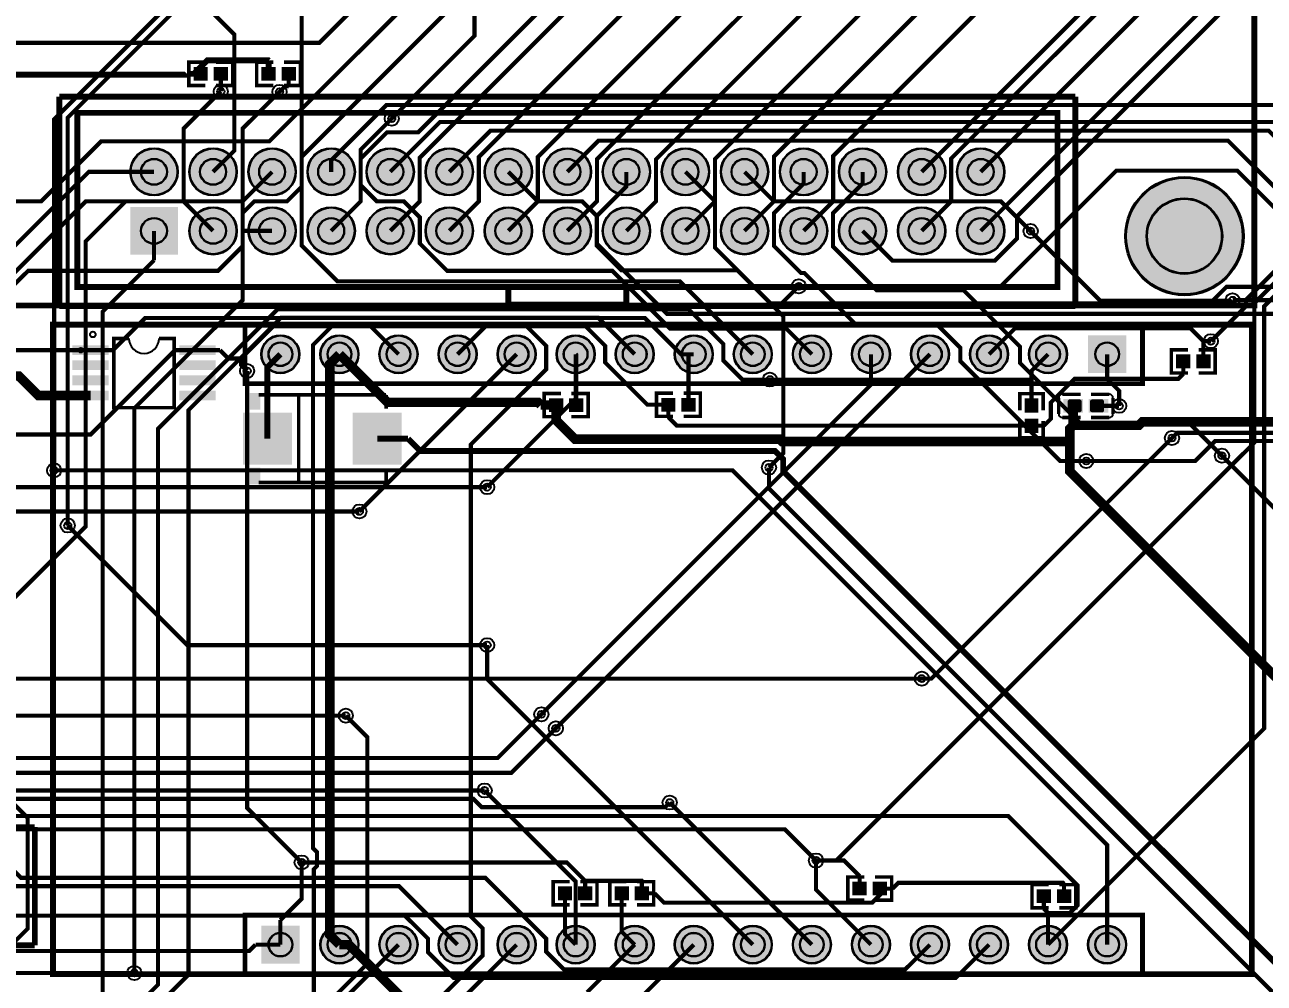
# Model space of a CAD drawing. Header units: millimetres. Extents: x 0 to 210, y -1 to 136.
# Drawn here: x 81.4 to 134.7, y 35 to 76.3 of the extents above; entities that cross this region are included whole.
import ezdxf

# ---------------------------------------------------------------- set-up
doc = ezdxf.new("R2010")
doc.units = ezdxf.units.MM
for name, color, linetype, true_color in [('BottomLayer', 7, 'Continuous', 0x0000ff), ('BottomSolderMaskLayer', 7, 'Continuous', 0xaa00ff), ('Document', 7, 'Continuous', 0xffffff), ('Hole', 7, 'Continuous', 0x222222), ('Multi-Layer', 7, 'Continuous', 0xc0c0c0), ('TopLayer', 7, 'Continuous', 0xff0000), ('TopPasteMaskLayer', 7, 'Continuous', 0x808080), ('TopSilkLayer', 7, 'Continuous', 0xffcc00), ('TopSolderMaskLayer', 7, 'Continuous', 0x800080)]:
    doc.layers.add(name, color=color, linetype=linetype, true_color=true_color)

msp = doc.modelspace()

# ---------------------------------------------------------------- hatches: boundary and pattern name
at = {"layer": 'BottomSolderMaskLayer'}
for points in [[(85.944, 69.951, 1), (87.995, 69.951, 1)], [(88.484, 69.951, 1), (90.535, 69.951, 1)], [(91.024, 69.951, 1), (93.075, 69.951, 1)], [(93.564, 69.951, 1), (95.615, 69.951, 1)], [(96.104, 69.951, 1), (98.155, 69.951, 1)], [(98.644, 69.951, 1), (100.695, 69.951, 1)], [(101.184, 69.951, 1), (103.235, 69.951, 1)], [(103.724, 69.951, 1), (105.775, 69.951, 1)], [(106.264, 69.951, 1), (108.315, 69.951, 1)], [(108.804, 69.951, 1), (110.855, 69.951, 1)], [(111.344, 69.951, 1), (113.395, 69.951, 1)], [(113.884, 69.951, 1), (115.935, 69.951, 1)], [(116.424, 69.951, 1), (118.475, 69.951, 1)], [(118.964, 69.951, 1), (121.015, 69.951, 1)], [(121.504, 69.951, 1), (123.555, 69.951, 1)], [(128.742, 67.186, 1), (133.843, 67.186, 1)], [(85.944, 68.436), (87.995, 68.436), (87.995, 66.385), (85.944, 66.385)], [(88.484, 67.411, 1), (90.535, 67.411, 1)], [(91.024, 67.411, 1), (93.075, 67.411, 1)], [(93.564, 67.411, 1), (95.615, 67.411, 1)], [(96.104, 67.411, 1), (98.155, 67.411, 1)], [(98.644, 67.411, 1), (100.695, 67.411, 1)], [(101.184, 67.411, 1), (103.235, 67.411, 1)], [(103.724, 67.411, 1), (105.775, 67.411, 1)], [(106.264, 67.411, 1), (108.315, 67.411, 1)], [(108.804, 67.411, 1), (110.855, 67.411, 1)], [(111.344, 67.411, 1), (113.395, 67.411, 1)], [(113.884, 67.411, 1), (115.935, 67.411, 1)], [(116.424, 67.411, 1), (118.475, 67.411, 1)], [(118.964, 67.411, 1), (121.015, 67.411, 1)], [(121.504, 67.411, 1), (123.555, 67.411, 1)], [(91.58, 62.103, 1), (93.231, 62.103, 1)], [(94.12, 62.103, 1), (95.771, 62.103, 1)], [(96.66, 62.103, 1), (98.311, 62.103, 1)], [(99.2, 62.103, 1), (100.851, 62.103, 1)], [(101.74, 62.103, 1), (103.391, 62.103, 1)], [(104.28, 62.103, 1), (105.931, 62.103, 1)], [(106.82, 62.103, 1), (108.471, 62.103, 1)], [(109.36, 62.103, 1), (111.011, 62.103, 1)], [(111.9, 62.103, 1), (113.551, 62.103, 1)], [(114.44, 62.103, 1), (116.091, 62.103, 1)], [(116.98, 62.103, 1), (118.631, 62.103, 1)], [(119.52, 62.103, 1), (121.171, 62.103, 1)], [(122.06, 62.103, 1), (123.711, 62.103, 1)], [(124.6, 62.103, 1), (126.251, 62.103, 1)], [(128.791, 61.29), (127.14, 61.29), (127.14, 62.916), (128.791, 62.916)], [(91.58, 37.516), (93.231, 37.516), (93.231, 35.89), (91.58, 35.89)], [(94.12, 36.703, 1), (95.771, 36.703, 1)], [(96.66, 36.703, 1), (98.311, 36.703, 1)], [(99.2, 36.703, 1), (100.851, 36.703, 1)], [(101.74, 36.703, 1), (103.391, 36.703, 1)], [(104.28, 36.703, 1), (105.931, 36.703, 1)], [(106.82, 36.703, 1), (108.471, 36.703, 1)], [(109.36, 36.703, 1), (111.011, 36.703, 1)], [(111.9, 36.703, 1), (113.551, 36.703, 1)], [(114.44, 36.703, 1), (116.091, 36.703, 1)], [(116.98, 36.703, 1), (118.631, 36.703, 1)], [(119.52, 36.703, 1), (121.171, 36.703, 1)], [(122.06, 36.703, 1), (123.711, 36.703, 1)], [(124.6, 36.703, 1), (126.251, 36.703, 1)], [(127.14, 36.703, 1), (128.791, 36.703, 1)]]:
    msp.add_hatch(color=256, dxfattribs=at).paths.add_polyline_path(points)
at = {"layer": 'Document'}
for points in [[(96.197, 57.565), (96.197, 59.375), (95.926, 59.375), (95.926, 57.565)], [(91.812, 58.334), (91.812, 58.606), (92.898, 58.606), (92.898, 58.334)], [(96.604, 58.334), (96.604, 58.606), (95.518, 58.606), (95.518, 58.334)]]:
    msp.add_hatch(color=256, dxfattribs=at).paths.add_polyline_path(points)
at = {"layer": 'Multi-Layer'}
for points in [[(85.969, 69.951, 1), (87.969, 69.951, 1)], [(88.509, 69.951, 1), (90.509, 69.951, 1)], [(91.049, 69.951, 1), (93.049, 69.951, 1)], [(93.589, 69.951, 1), (95.589, 69.951, 1)], [(96.129, 69.951, 1), (98.129, 69.951, 1)], [(98.669, 69.951, 1), (100.669, 69.951, 1)], [(101.209, 69.951, 1), (103.209, 69.951, 1)], [(103.749, 69.951, 1), (105.749, 69.951, 1)], [(106.289, 69.951, 1), (108.289, 69.951, 1)], [(108.829, 69.951, 1), (110.829, 69.951, 1)], [(111.369, 69.951, 1), (113.369, 69.951, 1)], [(113.909, 69.951, 1), (115.909, 69.951, 1)], [(116.449, 69.951, 1), (118.449, 69.951, 1)], [(118.989, 69.951, 1), (120.989, 69.951, 1)], [(121.529, 69.951, 1), (123.529, 69.951, 1)], [(85.969, 68.411), (87.969, 68.411), (87.969, 66.411), (85.969, 66.411)], [(88.509, 67.411, 1), (90.509, 67.411, 1)], [(91.049, 67.411, 1), (93.049, 67.411, 1)], [(93.589, 67.411, 1), (95.589, 67.411, 1)], [(96.129, 67.411, 1), (98.129, 67.411, 1)], [(98.669, 67.411, 1), (100.669, 67.411, 1)], [(101.209, 67.411, 1), (103.209, 67.411, 1)], [(103.749, 67.411, 1), (105.749, 67.411, 1)], [(106.289, 67.411, 1), (108.289, 67.411, 1)], [(108.829, 67.411, 1), (110.829, 67.411, 1)], [(111.369, 67.411, 1), (113.369, 67.411, 1)], [(113.909, 67.411, 1), (115.909, 67.411, 1)], [(116.449, 67.411, 1), (118.449, 67.411, 1)], [(118.989, 67.411, 1), (120.989, 67.411, 1)], [(121.529, 67.411, 1), (123.529, 67.411, 1)], [(91.605, 62.103, 1), (93.205, 62.103, 1)], [(94.145, 62.103, 1), (95.745, 62.103, 1)], [(96.685, 62.103, 1), (98.285, 62.103, 1)], [(99.226, 62.103, 1), (100.826, 62.103, 1)], [(101.766, 62.103, 1), (103.366, 62.103, 1)], [(104.306, 62.103, 1), (105.906, 62.103, 1)], [(106.846, 62.103, 1), (108.446, 62.103, 1)], [(109.386, 62.103, 1), (110.986, 62.103, 1)], [(111.926, 62.103, 1), (113.526, 62.103, 1)], [(114.466, 62.103, 1), (116.066, 62.103, 1)], [(117.006, 62.103, 1), (118.606, 62.103, 1)], [(119.546, 62.103, 1), (121.146, 62.103, 1)], [(122.086, 62.103, 1), (123.686, 62.103, 1)], [(124.626, 62.103, 1), (126.226, 62.103, 1)], [(128.765, 61.316), (127.165, 61.316), (127.165, 62.891), (128.765, 62.891)], [(91.605, 37.49), (93.205, 37.49), (93.205, 35.916), (91.605, 35.916)], [(94.145, 36.703, 1), (95.745, 36.703, 1)], [(96.685, 36.703, 1), (98.285, 36.703, 1)], [(99.226, 36.703, 1), (100.826, 36.703, 1)], [(101.766, 36.703, 1), (103.366, 36.703, 1)], [(104.306, 36.703, 1), (105.906, 36.703, 1)], [(106.846, 36.703, 1), (108.446, 36.703, 1)], [(109.386, 36.703, 1), (110.986, 36.703, 1)], [(111.926, 36.703, 1), (113.526, 36.703, 1)], [(114.466, 36.703, 1), (116.066, 36.703, 1)], [(117.006, 36.703, 1), (118.606, 36.703, 1)], [(119.546, 36.703, 1), (121.146, 36.703, 1)], [(122.086, 36.703, 1), (123.686, 36.703, 1)], [(124.626, 36.703, 1), (126.226, 36.703, 1)], [(127.166, 36.703, 1), (128.766, 36.703, 1)]]:
    msp.add_hatch(color=256, dxfattribs=at).paths.add_polyline_path(points)
at = {"layer": 'TopLayer'}
for points in [[(89.258, 74.437), (89.258, 73.897), (88.692, 73.897), (88.692, 74.437)], [(89.558, 74.437), (89.558, 73.897), (90.123, 73.897), (90.123, 74.437)], [(92.179, 74.437), (92.179, 73.897), (91.613, 73.897), (91.613, 74.437)], [(92.479, 74.437), (92.479, 73.897), (93.044, 73.897), (93.044, 74.437)], [(84.936, 62.483), (84.936, 62.077), (83.539, 62.077), (83.539, 62.483)], [(89.536, 62.483), (89.536, 62.077), (88.139, 62.077), (88.139, 62.483)], [(131.523, 61.527), (131.523, 62.067), (130.958, 62.067), (130.958, 61.527)], [(131.823, 61.527), (131.823, 62.067), (132.389, 62.067), (132.389, 61.527)], [(84.936, 61.833), (84.936, 61.427), (83.539, 61.427), (83.539, 61.833)], [(89.536, 61.833), (89.536, 61.427), (88.139, 61.427), (88.139, 61.833)], [(84.936, 61.182), (84.936, 60.776), (83.539, 60.776), (83.539, 61.182)], [(89.536, 61.182), (89.536, 60.776), (88.139, 60.776), (88.139, 61.182)], [(84.936, 60.532), (84.936, 60.126), (83.539, 60.126), (83.539, 60.532)], [(89.536, 60.532), (89.536, 60.126), (88.139, 60.126), (88.139, 60.532)], [(104.549, 60.188), (104.549, 59.648), (103.983, 59.648), (103.983, 60.188)], [(104.849, 60.188), (104.849, 59.648), (105.414, 59.648), (105.414, 60.188)], [(109.375, 59.663), (109.375, 60.203), (108.809, 60.203), (108.809, 59.663)], [(109.675, 59.663), (109.675, 60.203), (110.24, 60.203), (110.24, 59.663)], [(124.984, 59.61), (124.444, 59.61), (124.444, 60.176), (124.984, 60.176)], [(126.901, 60.152), (126.901, 59.612), (126.111, 59.612), (126.111, 60.152)], [(127.201, 60.152), (127.201, 59.612), (127.991, 59.612), (127.991, 60.152)], [(92.871, 57.374), (92.871, 59.566), (90.824, 59.566), (90.824, 57.374)], [(95.545, 57.374), (95.545, 59.566), (97.593, 59.566), (97.593, 57.374)], [(124.984, 59.31), (124.444, 59.31), (124.444, 58.745), (124.984, 58.745)], [(104.93, 38.642), (104.93, 39.182), (104.364, 39.182), (104.364, 38.642)], [(105.23, 38.642), (105.23, 39.182), (105.795, 39.182), (105.795, 38.642)], [(107.368, 38.642), (107.368, 39.182), (106.802, 39.182), (106.802, 38.642)], [(107.668, 38.642), (107.668, 39.182), (108.234, 39.182), (108.234, 38.642)], [(117.604, 38.845), (117.604, 39.385), (117.039, 39.385), (117.039, 38.845)], [(117.904, 38.845), (117.904, 39.385), (118.47, 39.385), (118.47, 38.845)], [(125.529, 38.515), (125.529, 39.055), (124.963, 39.055), (124.963, 38.515)], [(125.829, 38.515), (125.829, 39.055), (126.395, 39.055), (126.395, 38.515)]]:
    msp.add_hatch(color=256, dxfattribs=at).paths.add_polyline_path(points)
at = {"layer": 'TopPasteMaskLayer'}
for points in [[(89.273, 74.397), (89.273, 73.937), (89.233, 73.897), (88.732, 73.897), (88.692, 73.937), (88.692, 74.397), (88.732, 74.437), (89.233, 74.437)], [(89.543, 74.397), (89.543, 73.937), (89.583, 73.897), (90.083, 73.897), (90.123, 73.937), (90.123, 74.397), (90.083, 74.437), (89.583, 74.437)], [(92.194, 74.397), (92.194, 73.937), (92.154, 73.897), (91.653, 73.897), (91.613, 73.937), (91.613, 74.397), (91.653, 74.437), (92.154, 74.437)], [(92.464, 74.397), (92.464, 73.937), (92.504, 73.897), (93.004, 73.897), (93.044, 73.937), (93.044, 74.397), (93.004, 74.437), (92.504, 74.437)], [(84.936, 62.483), (84.936, 62.077), (83.539, 62.077), (83.539, 62.483)], [(89.536, 62.483), (89.536, 62.077), (88.139, 62.077), (88.139, 62.483)], [(131.538, 61.567), (131.538, 62.027), (131.498, 62.067), (130.998, 62.067), (130.958, 62.027), (130.958, 61.567), (130.998, 61.527), (131.498, 61.527)], [(131.808, 61.567), (131.808, 62.027), (131.848, 62.067), (132.349, 62.067), (132.389, 62.027), (132.389, 61.567), (132.349, 61.527), (131.848, 61.527)], [(84.936, 61.833), (84.936, 61.427), (83.539, 61.427), (83.539, 61.833)], [(89.536, 61.833), (89.536, 61.427), (88.139, 61.427), (88.139, 61.833)], [(84.936, 61.182), (84.936, 60.776), (83.539, 60.776), (83.539, 61.182)], [(89.536, 61.182), (89.536, 60.776), (88.139, 60.776), (88.139, 61.182)], [(84.936, 60.532), (84.936, 60.126), (83.539, 60.126), (83.539, 60.532)], [(89.536, 60.532), (89.536, 60.126), (88.139, 60.126), (88.139, 60.532)], [(104.564, 60.148), (104.564, 59.688), (104.524, 59.648), (104.023, 59.648), (103.983, 59.688), (103.983, 60.148), (104.023, 60.188), (104.524, 60.188)], [(104.834, 60.148), (104.834, 59.688), (104.874, 59.648), (105.374, 59.648), (105.414, 59.688), (105.414, 60.148), (105.374, 60.188), (104.874, 60.188)], [(109.39, 59.703), (109.39, 60.163), (109.35, 60.203), (108.849, 60.203), (108.809, 60.163), (108.809, 59.703), (108.849, 59.663), (109.35, 59.663)], [(109.66, 59.703), (109.66, 60.163), (109.7, 60.203), (110.2, 60.203), (110.24, 60.163), (110.24, 59.703), (110.2, 59.663), (109.7, 59.663)], [(124.944, 59.595), (124.484, 59.595), (124.444, 59.635), (124.444, 60.136), (124.484, 60.176), (124.944, 60.176), (124.984, 60.136), (124.984, 59.635)], [(126.271, 59.657), (126.271, 60.107), (126.321, 60.157), (126.801, 60.157), (126.871, 60.107), (126.871, 59.657), (126.801, 59.607), (126.321, 59.607)], [(127.231, 59.657), (127.231, 60.107), (127.301, 60.157), (127.781, 60.157), (127.831, 60.107), (127.831, 59.657), (127.781, 59.607), (127.301, 59.607)], [(92.871, 57.374), (92.871, 59.566), (90.824, 59.566), (90.824, 57.374)], [(95.545, 57.374), (95.545, 59.566), (97.593, 59.566), (97.593, 57.374)], [(124.944, 59.325), (124.484, 59.325), (124.444, 59.285), (124.444, 58.785), (124.484, 58.745), (124.944, 58.745), (124.984, 58.785), (124.984, 59.285)], [(104.945, 38.682), (104.945, 39.142), (104.905, 39.182), (104.404, 39.182), (104.364, 39.142), (104.364, 38.682), (104.404, 38.642), (104.905, 38.642)], [(105.215, 38.682), (105.215, 39.142), (105.255, 39.182), (105.755, 39.182), (105.795, 39.142), (105.795, 38.682), (105.755, 38.642), (105.255, 38.642)], [(107.383, 38.682), (107.383, 39.142), (107.343, 39.182), (106.842, 39.182), (106.802, 39.142), (106.802, 38.682), (106.842, 38.642), (107.343, 38.642)], [(107.653, 38.682), (107.653, 39.142), (107.693, 39.182), (108.194, 39.182), (108.234, 39.142), (108.234, 38.682), (108.194, 38.642), (107.693, 38.642)], [(117.619, 38.885), (117.619, 39.345), (117.579, 39.385), (117.079, 39.385), (117.039, 39.345), (117.039, 38.885), (117.079, 38.845), (117.579, 38.845)], [(117.889, 38.885), (117.889, 39.345), (117.929, 39.385), (118.43, 39.385), (118.47, 39.345), (118.47, 38.885), (118.43, 38.845), (117.929, 38.845)], [(125.544, 38.555), (125.544, 39.015), (125.504, 39.055), (125.003, 39.055), (124.963, 39.015), (124.963, 38.555), (125.003, 38.515), (125.504, 38.515)], [(125.814, 38.555), (125.814, 39.015), (125.854, 39.055), (126.355, 39.055), (126.395, 39.015), (126.395, 38.555), (126.355, 38.515), (125.854, 38.515)]]:
    msp.add_hatch(color=256, dxfattribs=at).paths.add_polyline_path(points)
at = {"layer": 'TopSilkLayer'}
for points in [[(91.541, 60.432), (91.541, 59.718), (91.084, 59.718), (91.084, 60.432)], [(91.541, 56.507), (91.541, 57.221), (91.084, 57.221), (91.084, 56.507)]]:
    msp.add_hatch(color=256, dxfattribs=at).paths.add_polyline_path(points)
at = {"layer": 'TopSolderMaskLayer'}
for points in [[(89.283, 74.463), (89.283, 73.872), (88.667, 73.872), (88.667, 74.463)], [(89.532, 74.463), (89.532, 73.872), (90.149, 73.872), (90.149, 74.463)], [(92.204, 74.463), (92.204, 73.872), (91.588, 73.872), (91.588, 74.463)], [(92.453, 74.463), (92.453, 73.872), (93.07, 73.872), (93.07, 74.463)], [(85.944, 69.951, 1), (87.995, 69.951, 1)], [(88.484, 69.951, 1), (90.535, 69.951, 1)], [(91.024, 69.951, 1), (93.075, 69.951, 1)], [(93.564, 69.951, 1), (95.615, 69.951, 1)], [(96.104, 69.951, 1), (98.155, 69.951, 1)], [(98.644, 69.951, 1), (100.695, 69.951, 1)], [(101.184, 69.951, 1), (103.235, 69.951, 1)], [(103.724, 69.951, 1), (105.775, 69.951, 1)], [(106.264, 69.951, 1), (108.315, 69.951, 1)], [(108.804, 69.951, 1), (110.855, 69.951, 1)], [(111.344, 69.951, 1), (113.395, 69.951, 1)], [(113.884, 69.951, 1), (115.935, 69.951, 1)], [(116.424, 69.951, 1), (118.475, 69.951, 1)], [(118.964, 69.951, 1), (121.015, 69.951, 1)], [(121.504, 69.951, 1), (123.555, 69.951, 1)], [(128.742, 67.186, 1), (133.843, 67.186, 1)], [(85.944, 68.436), (87.995, 68.436), (87.995, 66.385), (85.944, 66.385)], [(88.484, 67.411, 1), (90.535, 67.411, 1)], [(91.024, 67.411, 1), (93.075, 67.411, 1)], [(93.564, 67.411, 1), (95.615, 67.411, 1)], [(96.104, 67.411, 1), (98.155, 67.411, 1)], [(98.644, 67.411, 1), (100.695, 67.411, 1)], [(101.184, 67.411, 1), (103.235, 67.411, 1)], [(103.724, 67.411, 1), (105.775, 67.411, 1)], [(106.264, 67.411, 1), (108.315, 67.411, 1)], [(108.804, 67.411, 1), (110.855, 67.411, 1)], [(111.344, 67.411, 1), (113.395, 67.411, 1)], [(113.884, 67.411, 1), (115.935, 67.411, 1)], [(116.424, 67.411, 1), (118.475, 67.411, 1)], [(118.964, 67.411, 1), (121.015, 67.411, 1)], [(121.504, 67.411, 1), (123.555, 67.411, 1)], [(91.58, 62.103, 1), (93.231, 62.103, 1)], [(94.12, 62.103, 1), (95.771, 62.103, 1)], [(96.66, 62.103, 1), (98.311, 62.103, 1)], [(99.2, 62.103, 1), (100.851, 62.103, 1)], [(101.74, 62.103, 1), (103.391, 62.103, 1)], [(104.28, 62.103, 1), (105.931, 62.103, 1)], [(106.82, 62.103, 1), (108.471, 62.103, 1)], [(109.36, 62.103, 1), (111.011, 62.103, 1)], [(111.9, 62.103, 1), (113.551, 62.103, 1)], [(114.44, 62.103, 1), (116.091, 62.103, 1)], [(116.98, 62.103, 1), (118.631, 62.103, 1)], [(119.52, 62.103, 1), (121.171, 62.103, 1)], [(122.06, 62.103, 1), (123.711, 62.103, 1)], [(124.6, 62.103, 1), (126.251, 62.103, 1)], [(128.791, 61.29), (127.14, 61.29), (127.14, 62.916), (128.791, 62.916)], [(85.024, 62.49), (85.024, 62.069), (83.452, 62.069), (83.452, 62.49)], [(89.624, 62.49), (89.624, 62.069), (88.052, 62.069), (88.052, 62.49)], [(131.549, 61.502), (131.549, 62.093), (130.932, 62.093), (130.932, 61.502)], [(131.798, 61.502), (131.798, 62.093), (132.415, 62.093), (132.415, 61.502)], [(85.024, 61.84), (85.024, 61.419), (83.452, 61.419), (83.452, 61.84)], [(89.624, 61.84), (89.624, 61.419), (88.052, 61.419), (88.052, 61.84)], [(85.024, 61.19), (85.024, 60.769), (83.452, 60.769), (83.452, 61.19)], [(89.624, 61.19), (89.624, 60.769), (88.052, 60.769), (88.052, 61.19)], [(85.024, 60.54), (85.024, 60.119), (83.452, 60.119), (83.452, 60.54)], [(89.624, 60.54), (89.624, 60.119), (88.052, 60.119), (88.052, 60.54)], [(104.574, 60.213), (104.574, 59.622), (103.958, 59.622), (103.958, 60.213)], [(104.823, 60.213), (104.823, 59.622), (105.44, 59.622), (105.44, 60.213)], [(109.4, 59.638), (109.4, 60.228), (108.784, 60.228), (108.784, 59.638)], [(109.649, 59.638), (109.649, 60.228), (110.266, 60.228), (110.266, 59.638)], [(125.008, 59.584), (124.42, 59.584), (124.42, 60.203), (125.008, 60.203)], [(126.926, 60.177), (126.926, 59.587), (126.085, 59.587), (126.085, 60.177)], [(127.175, 60.177), (127.175, 59.587), (128.016, 59.587), (128.016, 60.177)], [(92.897, 57.348), (92.897, 59.591), (90.798, 59.591), (90.798, 57.348)], [(95.52, 57.348), (95.52, 59.591), (97.618, 59.591), (97.618, 57.348)], [(125.008, 59.337), (124.42, 59.337), (124.42, 58.718), (125.008, 58.718)], [(104.955, 38.616), (104.955, 39.207), (104.339, 39.207), (104.339, 38.616)], [(105.204, 38.616), (105.204, 39.207), (105.821, 39.207), (105.821, 38.616)], [(107.393, 38.616), (107.393, 39.207), (106.777, 39.207), (106.777, 38.616)], [(107.643, 38.616), (107.643, 39.207), (108.259, 39.207), (108.259, 38.616)], [(117.63, 38.82), (117.63, 39.41), (117.013, 39.41), (117.013, 38.82)], [(117.879, 38.82), (117.879, 39.41), (118.495, 39.41), (118.495, 38.82)], [(125.554, 38.489), (125.554, 39.08), (124.938, 39.08), (124.938, 38.489)], [(125.804, 38.489), (125.804, 39.08), (126.42, 39.08), (126.42, 38.489)], [(91.58, 37.516), (93.231, 37.516), (93.231, 35.89), (91.58, 35.89)], [(94.12, 36.703, 1), (95.771, 36.703, 1)], [(96.66, 36.703, 1), (98.311, 36.703, 1)], [(99.2, 36.703, 1), (100.851, 36.703, 1)], [(101.74, 36.703, 1), (103.391, 36.703, 1)], [(104.28, 36.703, 1), (105.931, 36.703, 1)], [(106.82, 36.703, 1), (108.471, 36.703, 1)], [(109.36, 36.703, 1), (111.011, 36.703, 1)], [(111.9, 36.703, 1), (113.551, 36.703, 1)], [(114.44, 36.703, 1), (116.091, 36.703, 1)], [(116.98, 36.703, 1), (118.631, 36.703, 1)], [(119.52, 36.703, 1), (121.171, 36.703, 1)], [(122.06, 36.703, 1), (123.711, 36.703, 1)], [(124.6, 36.703, 1), (126.251, 36.703, 1)], [(127.14, 36.703, 1), (128.791, 36.703, 1)]]:
    msp.add_hatch(color=256, dxfattribs=at).paths.add_polyline_path(points)

# ---------------------------------------------------------------- linework, layer by layer
at = {"layer": 'BottomLayer'}
for points, const_width in [([(94.589, 67.411), (95.859, 68.681), (95.859, 70.52), (96.994, 71.654), (98.335, 71.654), (137.45, 110.769), (138.227, 110.769)], 0.178), ([(97.129, 67.411), (98.399, 68.681), (98.399, 70.555), (136.073, 108.229), (138.227, 108.229)], 0.178), ([(138.227, 105.689), (136.038, 105.689), (100.939, 70.59), (100.939, 68.681), (99.669, 67.411)], 0.178), ([(138.227, 103.149), (136.038, 103.149), (103.479, 70.59), (103.479, 68.681), (102.209, 67.411)], 0.178), ([(138.227, 100.609), (136.14, 100.609), (106.02, 70.49), (106.02, 68.682), (104.749, 67.411)], 0.178), ([(140.767, 100.609), (142.344, 99.032), (142.344, 87.225), (122.529, 67.411)], 0.178), ([(138.227, 98.069), (136.14, 98.069), (108.56, 70.49), (108.56, 68.682), (107.289, 67.411)], 0.178), ([(119.989, 67.411), (121.259, 68.681), (121.259, 70.524), (132.342, 81.606), (132.682, 81.606), (141.935, 90.859), (141.935, 96.9), (140.767, 98.069)], 0.178), ([(138.227, 95.529), (136.122, 95.529), (111.1, 70.507), (111.1, 68.682), (109.829, 67.411)], 0.178), ([(143.223, 94.927), (143.223, 87.164), (124.09, 68.031), (124.09, 67.086), (123.133, 66.129), (118.731, 66.129), (117.449, 67.411)], 0.178), ([(138.227, 92.989), (136.013, 92.989), (113.639, 70.616), (113.639, 68.681), (112.369, 67.411)], 0.178), ([(139.599, 92.989), (139.599, 92.697), (131.298, 84.395), (129.942, 84.395), (116.18, 70.634), (116.18, 68.682), (114.909, 67.411)], 0.178), ([(97.195, 72.241), (100.752, 75.798), (100.752, 89.195), (99.663, 90.284), (96.906, 90.284)], 0.178), ([(99.65, 89.401), (99.65, 89.185), (82.671, 72.206), (82.671, 57.105)], 0.178), ([(83.258, 54.735), (83.258, 72.286), (99.367, 88.396), (99.829, 88.396), (99.829, 88.396), (100.17, 88.737)], 0.178), ([(112.726, 62.103), (109.585, 65.244), (94.856, 65.244), (93.319, 66.781), (93.319, 80.618), (100.162, 87.46)], 0.178), ([(119.989, 69.951), (132.219, 82.18), (132.445, 82.18)], 0.178), ([(122.529, 69.951), (133.646, 81.068), (133.904, 81.068)], 0.178), ([(89.034, 77.251), (90.422, 75.863), (90.422, 70.863), (89.509, 69.951)], 0.178), ([(88.241, 68.68), (88.241, 71.81), (89.841, 73.41)], 0.178), ([(90.779, 67.411), (90.779, 71.809), (92.367, 73.396)], 0.178), ([(132.43, 62.665), (133.939, 64.174), (133.939, 64.445), (140.612, 71.118), (145.385, 71.118)], 0.178), ([(115.444, 40.324), (116.321, 40.324), (134.296, 58.3), (134.296, 64.297), (140.385, 70.386), (146.133, 70.386)], 0.178), ([(107.289, 69.951), (107.289, 69.325), (106.019, 68.055), (106.019, 66.764), (107.072, 65.711), (112.063, 65.711), (113.725, 64.049)], 0.178), ([(127.07, 57.513), (125.947, 57.513), (121.656, 61.804), (121.656, 62.377), (120.688, 63.345), (117.193, 63.345), (114.939, 65.599), (114.797, 65.599), (113.639, 66.757), (113.639, 68.175), (114.909, 69.445), (114.909, 69.951)], 0.178), ([(117.449, 69.951), (117.449, 69.445), (116.179, 68.175), (116.179, 66.736), (118.052, 64.863), (121.787, 64.863), (124.219, 62.431), (124.219, 61.725), (126.872, 59.072), (131.571, 59.072), (132.904, 57.739)], 0.178), ([(125.426, 36.703), (134.719, 45.997), (134.719, 64.161), (140.301, 69.743), (145.954, 69.743), (146.111, 69.586)], 0.178), ([(74.656, 35.732), (76.465, 37.541), (76.465, 47.131), (84.032, 54.698), (84.032, 66.967), (85.745, 68.68), (88.241, 68.68)], 0.178), ([(89.509, 67.411), (88.241, 68.68)], 0.178), ([(90.779, 67.411), (90.779, 64.431), (86.122, 59.774), (86.122, 35.485)], 0.178), ([(86.969, 67.411), (86.969, 66.143)], 0.178), ([(92.049, 67.411), (90.779, 67.411)], 0.178), ([(124.675, 67.403), (127.671, 64.407), (133.341, 64.407), (133.361, 64.428)], 0.178), ([(86.969, 66.143), (84.76, 63.934), (84.76, 32.918)], 0.178), ([(113.725, 64.049), (114.701, 65.025)], 0.178), ([(113.461, 61.014), (112.276, 61.014), (111.456, 61.835), (111.456, 62.547), (109.967, 64.036), (92.28, 64.036), (87.142, 58.898), (87.142, 34.984), (86.49, 34.332)], 0.178), ([(113.725, 64.049), (114.041, 63.734), (114.041, 57.85), (113.422, 57.231)], 0.178), ([(107.646, 62.103), (106.07, 63.678), (92.433, 63.678), (88.451, 59.697), (88.451, 35.412), (85.378, 32.338), (81.844, 32.338), (81.267, 31.761), (81.267, 20.422), (80.926, 20.081)], 0.178), ([(84.622, 21.808), (84.622, 24.868), (93.842, 34.087), (93.842, 39.949), (93.976, 40.083), (93.976, 40.687), (93.811, 40.853), (93.811, 62.505), (94.609, 63.303), (96.286, 63.303), (97.486, 62.103)], 0.178), ([(100.026, 62.103), (101.226, 63.303), (102.998, 63.303), (103.836, 62.466), (103.836, 61.457), (100.596, 58.218), (100.596, 37.913), (101.102, 37.408), (101.102, 36.235), (97.711, 32.844), (96.976, 32.844), (90.692, 26.56)], 0.178), ([(94.946, 62.103), (94.53, 61.687), (94.53, 37.119), (94.946, 36.703)], 0.406), ([(102.566, 62.103), (95.803, 55.341)], 0.178), ([(105.106, 62.103), (105.106, 60.194), (101.298, 56.386)], 0.178), ([(117.806, 62.103), (117.806, 60.789), (103.631, 46.615)], 0.178), ([(120.346, 62.103), (104.252, 46.009)], 0.178), ([(127.966, 62.103), (127.966, 61.048)], 0.178), ([(93.321, 40.239), (90.973, 42.586), (90.973, 61.384)], 0.178), ([(127.966, 61.048), (128.484, 60.53), (128.484, 59.882)], 0.178), ([(119.995, 48.149), (120.408, 48.149), (130.757, 58.498)], 0.178), ([(112.726, 36.703), (101.298, 48.131), (101.298, 49.59)], 0.178), ([(85.724, 18.83), (85.56, 18.993), (85.56, 25.3), (96.148, 35.888), (96.148, 45.624), (95.217, 46.555)], 0.178), ([(80.335, 23.77), (80.373, 23.808), (80.373, 26.674), (78.707, 28.341), (78.707, 34.563), (81.537, 37.393), (81.537, 42.154), (77.727, 45.964)], 0.178), ([(105.106, 36.703), (105.106, 39.419), (101.188, 43.336)], 0.178), ([(115.266, 36.703), (109.153, 42.816)], 0.178), ([(92.406, 37.758), (93.321, 38.673), (93.321, 40.239)], 0.178), ([(117.806, 36.703), (115.444, 39.065), (115.444, 40.324)], 0.178), ([(92.406, 36.703), (92.406, 37.758)], 0.178), ([(86.171, 20.742), (87.705, 20.742), (97.001, 30.037), (97.399, 30.037), (98.236, 30.875), (98.236, 32.374), (102.566, 36.703)], 0.178), ([(97.486, 36.703), (87.558, 26.776), (87.558, 21.428)], 0.178), ([(110.186, 36.703), (106.421, 32.939), (102.3, 32.939), (101.016, 31.654), (101.016, 28.471), (88.953, 16.408)], 0.178), ([(107.646, 36.703), (105.594, 34.652)], 0.178)]:
    msp.add_lwpolyline(points, dxfattribs=dict(at, const_width=const_width))
at = {"layer": 'BottomSolderMaskLayer'}
for centre, radius in [((86.969, 69.951), 1.025), ((89.509, 69.951), 1.025), ((92.049, 69.951), 1.025), ((94.589, 69.951), 1.025), ((97.129, 69.951), 1.025), ((99.669, 69.951), 1.025), ((102.209, 69.951), 1.025), ((104.749, 69.951), 1.025), ((107.289, 69.951), 1.025), ((109.829, 69.951), 1.025), ((112.369, 69.951), 1.025), ((114.909, 69.951), 1.025), ((117.449, 69.951), 1.025), ((119.989, 69.951), 1.025), ((122.529, 69.951), 1.025), ((86.969, 69.951), 0.564), ((89.509, 69.951), 0.564), ((92.049, 69.951), 0.564), ((94.589, 69.951), 0.564), ((97.129, 69.951), 0.564), ((99.669, 69.951), 0.564), ((102.209, 69.951), 0.564), ((104.749, 69.951), 0.564), ((107.289, 69.951), 0.564), ((109.829, 69.951), 0.564), ((112.369, 69.951), 0.564), ((114.909, 69.951), 0.564), ((117.449, 69.951), 0.564), ((119.989, 69.951), 0.564), ((122.529, 69.951), 0.564), ((131.292, 67.186), 2.551), ((131.292, 67.186), 1.633), ((89.509, 67.411), 1.025), ((92.049, 67.411), 1.025), ((94.589, 67.411), 1.025), ((97.129, 67.411), 1.025), ((99.669, 67.411), 1.025), ((102.209, 67.411), 1.025), ((104.749, 67.411), 1.025), ((107.289, 67.411), 1.025), ((109.829, 67.411), 1.025), ((112.369, 67.411), 1.025), ((114.909, 67.411), 1.025), ((117.449, 67.411), 1.025), ((119.989, 67.411), 1.025), ((122.529, 67.411), 1.025), ((86.969, 67.411), 0.564), ((89.509, 67.411), 0.564), ((92.049, 67.411), 0.564), ((94.589, 67.411), 0.564), ((97.129, 67.411), 0.564), ((99.669, 67.411), 0.564), ((102.209, 67.411), 0.564), ((104.749, 67.411), 0.564), ((107.289, 67.411), 0.564), ((109.829, 67.411), 0.564), ((112.369, 67.411), 0.564), ((114.909, 67.411), 0.564), ((117.449, 67.411), 0.564), ((119.989, 67.411), 0.564), ((122.529, 67.411), 0.564), ((92.405, 62.103), 0.825), ((94.945, 62.103), 0.825), ((97.485, 62.103), 0.825), ((100.026, 62.103), 0.825), ((102.566, 62.103), 0.825), ((105.106, 62.103), 0.825), ((107.646, 62.103), 0.825), ((110.186, 62.103), 0.825), ((112.726, 62.103), 0.825), ((115.266, 62.103), 0.825), ((117.806, 62.103), 0.825), ((120.346, 62.103), 0.825), ((122.886, 62.103), 0.825), ((125.426, 62.103), 0.825), ((92.405, 62.103), 0.516), ((94.945, 62.103), 0.516), ((97.485, 62.103), 0.516), ((100.025, 62.103), 0.516), ((102.565, 62.103), 0.516), ((105.105, 62.103), 0.516), ((107.645, 62.103), 0.516), ((110.185, 62.103), 0.516), ((112.725, 62.103), 0.516), ((115.265, 62.103), 0.516), ((117.805, 62.103), 0.516), ((120.345, 62.103), 0.516), ((122.885, 62.103), 0.516), ((125.425, 62.103), 0.516), ((127.965, 62.103), 0.516), ((94.945, 36.703), 0.825), ((97.485, 36.703), 0.825), ((100.026, 36.703), 0.825), ((102.566, 36.703), 0.825), ((105.106, 36.703), 0.825), ((107.646, 36.703), 0.825), ((110.186, 36.703), 0.825), ((112.726, 36.703), 0.825), ((115.266, 36.703), 0.825), ((117.806, 36.703), 0.825), ((120.346, 36.703), 0.825), ((122.886, 36.703), 0.825), ((125.426, 36.703), 0.825), ((127.966, 36.703), 0.825), ((92.405, 36.703), 0.516), ((94.945, 36.703), 0.516), ((97.485, 36.703), 0.516), ((100.025, 36.703), 0.516), ((102.565, 36.703), 0.516), ((105.105, 36.703), 0.516), ((107.645, 36.703), 0.516), ((110.185, 36.703), 0.516), ((112.725, 36.703), 0.516), ((115.265, 36.703), 0.516), ((117.805, 36.703), 0.516), ((120.345, 36.703), 0.516), ((122.885, 36.703), 0.516), ((125.425, 36.703), 0.516), ((127.965, 36.703), 0.516)]:
    msp.add_circle(centre, radius, dxfattribs=at)
at = {"layer": 'Document'}
msp.add_circle((83.818, 62.275), 0.1, dxfattribs=at)
at = {"layer": 'Hole'}
for centre in [(89.841, 73.41), (92.367, 73.396), (97.195, 72.241), (124.675, 67.403), (114.701, 65.025), (133.361, 64.427), (132.43, 62.665), (90.973, 61.384), (113.461, 61.014), (128.484, 59.882), (130.757, 58.498), (127.07, 57.513), (132.904, 57.739), (82.671, 57.105), (113.421, 57.231), (101.298, 56.386), (95.803, 55.341), (83.258, 54.735), (101.298, 49.59), (119.995, 48.149), (95.217, 46.555), (103.631, 46.614), (104.252, 46.009), (101.188, 43.336), (109.153, 42.816), (93.321, 40.239), (115.444, 40.324), (86.122, 35.485)]:
    msp.add_circle(centre, 0.153, dxfattribs=at)
at = {"layer": 'Multi-Layer'}
for centre, radius in [((89.841, 73.41), 0.305), ((92.367, 73.396), 0.305), ((97.195, 72.241), 0.305), ((86.969, 69.951), 1), ((89.509, 69.951), 1), ((92.049, 69.951), 1), ((94.589, 69.951), 1), ((97.129, 69.951), 1), ((99.669, 69.951), 1), ((102.209, 69.951), 1), ((104.749, 69.951), 1), ((107.289, 69.951), 1), ((109.829, 69.951), 1), ((112.369, 69.951), 1), ((114.909, 69.951), 1), ((117.449, 69.951), 1), ((119.989, 69.951), 1), ((122.529, 69.951), 1), ((86.969, 69.951), 0.55), ((89.509, 69.951), 0.55), ((92.049, 69.951), 0.55), ((94.589, 69.951), 0.55), ((97.129, 69.951), 0.55), ((99.669, 69.951), 0.55), ((102.209, 69.951), 0.55), ((104.749, 69.951), 0.55), ((107.289, 69.951), 0.55), ((109.829, 69.951), 0.55), ((112.369, 69.951), 0.55), ((114.909, 69.951), 0.55), ((117.449, 69.951), 0.55), ((119.989, 69.951), 0.55), ((122.529, 69.951), 0.55), ((131.292, 67.186), 2.5), ((131.292, 67.186), 1.6), ((89.509, 67.411), 1), ((92.049, 67.411), 1), ((94.589, 67.411), 1), ((97.129, 67.411), 1), ((99.669, 67.411), 1), ((102.209, 67.411), 1), ((104.749, 67.411), 1), ((107.289, 67.411), 1), ((109.829, 67.411), 1), ((112.369, 67.411), 1), ((114.909, 67.411), 1), ((117.449, 67.411), 1), ((119.989, 67.411), 1), ((122.529, 67.411), 1), ((86.969, 67.411), 0.55), ((89.509, 67.411), 0.55), ((92.049, 67.411), 0.55), ((94.589, 67.411), 0.55), ((97.129, 67.411), 0.55), ((99.669, 67.411), 0.55), ((102.209, 67.411), 0.55), ((104.749, 67.411), 0.55), ((107.289, 67.411), 0.55), ((109.829, 67.411), 0.55), ((112.369, 67.411), 0.55), ((114.909, 67.411), 0.55), ((117.449, 67.411), 0.55), ((119.989, 67.411), 0.55), ((122.529, 67.411), 0.55), ((124.675, 67.403), 0.305), ((114.701, 65.025), 0.305), ((133.361, 64.427), 0.305), ((132.43, 62.665), 0.305), ((92.405, 62.103), 0.8), ((92.405, 62.103), 0.5), ((94.945, 62.103), 0.8), ((94.945, 62.103), 0.5), ((97.485, 62.103), 0.8), ((97.485, 62.103), 0.5), ((100.026, 62.103), 0.8), ((100.025, 62.103), 0.5), ((102.566, 62.103), 0.8), ((102.565, 62.103), 0.5), ((105.106, 62.103), 0.8), ((105.105, 62.103), 0.5), ((107.646, 62.103), 0.8), ((107.645, 62.103), 0.5), ((110.186, 62.103), 0.8), ((110.185, 62.103), 0.5), ((112.726, 62.103), 0.8), ((112.725, 62.103), 0.5), ((115.266, 62.103), 0.8), ((115.265, 62.103), 0.5), ((117.806, 62.103), 0.8), ((117.805, 62.103), 0.5), ((120.346, 62.103), 0.8), ((120.345, 62.103), 0.5), ((122.886, 62.103), 0.8), ((122.885, 62.103), 0.5), ((125.426, 62.103), 0.8), ((125.425, 62.103), 0.5), ((127.965, 62.103), 0.5), ((90.973, 61.384), 0.305), ((113.461, 61.014), 0.305), ((128.484, 59.882), 0.305), ((130.757, 58.498), 0.305), ((127.07, 57.513), 0.305), ((132.904, 57.739), 0.305), ((82.671, 57.105), 0.305), ((113.421, 57.231), 0.305), ((101.298, 56.386), 0.305), ((95.803, 55.341), 0.305), ((83.258, 54.735), 0.305), ((101.298, 49.59), 0.305), ((119.995, 48.149), 0.305), ((103.631, 46.614), 0.305), ((95.217, 46.555), 0.305), ((104.252, 46.009), 0.305), ((101.188, 43.336), 0.305), ((109.153, 42.816), 0.305), ((93.321, 40.239), 0.305), ((115.444, 40.324), 0.305), ((94.945, 36.703), 0.8), ((97.485, 36.703), 0.8), ((100.026, 36.703), 0.8), ((102.566, 36.703), 0.8), ((105.106, 36.703), 0.8), ((107.646, 36.703), 0.8), ((110.186, 36.703), 0.8), ((112.726, 36.703), 0.8), ((115.266, 36.703), 0.8), ((117.806, 36.703), 0.8), ((120.346, 36.703), 0.8), ((122.886, 36.703), 0.8), ((125.426, 36.703), 0.8), ((127.966, 36.703), 0.8), ((92.405, 36.703), 0.5), ((94.945, 36.703), 0.5), ((97.485, 36.703), 0.5), ((100.025, 36.703), 0.5), ((102.565, 36.703), 0.5), ((105.105, 36.703), 0.5), ((107.645, 36.703), 0.5), ((110.185, 36.703), 0.5), ((112.725, 36.703), 0.5), ((115.265, 36.703), 0.5), ((117.805, 36.703), 0.5), ((120.345, 36.703), 0.5), ((122.885, 36.703), 0.5), ((125.425, 36.703), 0.5), ((127.965, 36.703), 0.5), ((86.122, 35.485), 0.305)]:
    msp.add_circle(centre, radius, dxfattribs=at)
at = {"layer": 'TopLayer'}
for points, const_width in [([(102.666, 84.454), (102.666, 79.942), (93.319, 70.595), (93.319, 69.31), (92.691, 68.682), (91.286, 68.682), (90.779, 68.175), (90.779, 66.754), (89.716, 65.69), (81.55, 65.69), (79.807, 63.948), (64.88, 63.948)], 0.178), ([(98.828, 80.517), (98.828, 80.249), (94.083, 75.504), (76.647, 75.504)], 0.178), ([(67.818, 69.951), (69.088, 68.681), (82.114, 68.681), (84.7, 71.267), (91.935, 71.267), (100.635, 79.967)], 0.178), ([(88.681, 74.167), (89.258, 74.744), (91.895, 74.744), (91.896, 74.743)], 0.254), ([(91.896, 74.167), (91.896, 74.743)], 0.254), ([(75.438, 74.127), (88.347, 74.127), (88.387, 74.167)], 0.254), ([(88.681, 74.167), (88.387, 74.167)], 0.254), ([(88.975, 74.167), (88.681, 74.167)], 0.254), ([(89.841, 73.41), (89.841, 74.167)], 0.178), ([(92.762, 74.167), (92.762, 73.63)], 0.178), ([(92.762, 73.63), (92.601, 73.63), (92.367, 73.396)], 0.178), ([(142.63, 69.018), (138.821, 72.827), (96.971, 72.827), (94.589, 70.446), (94.589, 69.951)], 0.178), ([(115.266, 62.103), (114.156, 63.213), (109.159, 63.213), (106.681, 65.691), (99.582, 65.691), (98.401, 66.872), (98.401, 67.993), (97.714, 68.68), (96.556, 68.68), (95.861, 69.374), (95.861, 70.906), (97.195, 72.241)], 0.178), ([(97.129, 69.951), (99.273, 72.095), (136.495, 72.095), (140.243, 68.347)], 0.178), ([(99.669, 69.951), (101.441, 71.722), (134.915, 71.722), (139.06, 67.578)], 0.178), ([(104.749, 69.951), (106.09, 71.292), (133.169, 71.292), (138.03, 66.431)], 0.178), ([(92.049, 69.951), (90.779, 68.681), (84.034, 68.681), (80.136, 64.783), (65.736, 64.783)], 0.178), ([(75.743, 65.381), (79.595, 65.381), (84.165, 69.951), (86.969, 69.951)], 0.178), ([(102.209, 69.951), (103.481, 68.68), (105.391, 68.68), (106.019, 68.051), (106.019, 66.858), (109.036, 63.841), (142.069, 63.841)], 0.178), ([(109.829, 69.951), (111.099, 68.681), (111.099, 66.686), (113.499, 64.286), (132.382, 64.286), (133.097, 65.001), (137.254, 65.001)], 0.178), ([(124.675, 67.403), (123.397, 68.681), (113.639, 68.681), (112.369, 69.951)], 0.178), ([(114.701, 65.025), (123.384, 65.025), (128.36, 70.002), (133.569, 70.002), (137.809, 65.762), (144.044, 65.762)], 0.178), ([(136.272, 64.428), (133.361, 64.428)], 0.178), ([(126.506, 59.047), (129.338, 59.047), (129.487, 59.196), (138.513, 59.196), (142.837, 63.521), (142.837, 63.812)], 0.406), ([(151.787, 64.134), (151.787, 63.939), (146.572, 58.725), (130.983, 58.725), (130.757, 58.498)], 0.178), ([(85.204, 62.28), (86.584, 63.66), (108.081, 63.66), (109.638, 62.103), (109.957, 62.103)], 0.178), ([(90.709, 61.923), (92.089, 63.303), (105.538, 63.303), (106.376, 62.465), (106.376, 61.75), (108.192, 59.933), (109.092, 59.933)], 0.178), ([(132.107, 62.665), (131.551, 63.22), (124.003, 63.22), (122.886, 62.103)], 0.178), ([(132.107, 62.336), (132.107, 62.665)], 0.178), ([(132.107, 62.665), (132.43, 62.665)], 0.178), ([(132.107, 61.798), (132.107, 62.336)], 0.178), ([(67.818, 59.867), (70.231, 62.28), (84.238, 62.28)], 0.178), ([(87.872, 62.28), (84.241, 58.649), (71.576, 58.649), (70.358, 59.867)], 0.178), ([(84.238, 62.28), (85.204, 62.28)], 0.178), ([(88.838, 62.28), (87.872, 62.28)], 0.178), ([(88.838, 62.28), (89.804, 62.28)], 0.178), ([(89.804, 62.28), (90.161, 61.923), (90.709, 61.923)], 0.178), ([(90.709, 61.923), (90.709, 61.649), (90.973, 61.384)], 0.178), ([(92.406, 62.103), (91.848, 61.545), (91.848, 59.872)], 0.254), ([(94.946, 62.103), (97.018, 60.031), (103.49, 60.031), (103.602, 59.919)], 0.406), ([(105.106, 62.103), (105.132, 62.077), (105.132, 59.919)], 0.178), ([(109.957, 62.103), (109.957, 60.471)], 0.178), ([(109.957, 62.103), (110.186, 62.103)], 0.178), ([(124.714, 61.014), (124.714, 61.392), (125.426, 62.103)], 0.178), ([(131.241, 61.798), (131.241, 61.261)], 0.178), ([(75.617, 59.817), (75.617, 60.402), (76.383, 61.168), (81.152, 61.168), (81.99, 60.33), (84.238, 60.33)], 0.406), ([(125.251, 59.028), (125.547, 59.324), (125.547, 60.029), (126.566, 61.047), (131.027, 61.047), (131.241, 61.261)], 0.178), ([(124.714, 61.014), (113.461, 61.014)], 0.178), ([(124.714, 59.893), (124.714, 61.014)], 0.178), ([(109.957, 59.933), (109.957, 60.471)], 0.178), ([(91.848, 58.47), (91.848, 59.872)], 0.254), ([(104.266, 59.919), (103.602, 59.919)], 0.406), ([(104.266, 59.919), (104.266, 59.267)], 0.406), ([(109.092, 59.933), (109.092, 59.396)], 0.178), ([(126.506, 59.882), (126.506, 59.231)], 0.406), ([(127.596, 59.882), (128.258, 59.882)], 0.178), ([(128.258, 59.882), (128.484, 59.882)], 0.178), ([(126.361, 58.348), (113.989, 58.348), (113.886, 58.45), (105.083, 58.45), (104.266, 59.267)], 0.406), ([(109.092, 59.396), (109.46, 59.028), (124.714, 59.028)], 0.178), ([(126.361, 58.348), (126.361, 58.903), (126.506, 59.047)], 0.406), ([(126.506, 59.047), (126.506, 59.231)], 0.406), ([(124.714, 59.028), (125.251, 59.028)], 0.178), ([(96.569, 58.47), (97.899, 58.47)], 0.254), ([(140.767, 34.645), (139.497, 33.375), (137.734, 33.375), (114.033, 57.075), (114.033, 57.583), (113.675, 57.941), (98.428, 57.941), (97.899, 58.47)], 0.254), ([(140.767, 42.265), (140.767, 42.664), (126.361, 57.07), (126.361, 58.348)], 0.406), ([(150.241, 58.518), (150.24, 58.52), (147.307, 58.52), (147.155, 58.367), (132.612, 58.367), (131.759, 57.513), (127.07, 57.513)], 0.178), ([(132.904, 57.739), (135.421, 55.222), (150.24, 55.222), (150.241, 55.223)], 0.178), ([(127.966, 36.703), (127.966, 40.996), (111.856, 57.105), (82.671, 57.105)], 0.178), ([(138.227, 29.565), (136.904, 30.887), (136.904, 32.842), (113.422, 56.325), (113.422, 57.231)], 0.178), ([(101.298, 56.386), (70.675, 56.386), (66.747, 52.458)], 0.178), ([(65.094, 49.893), (70.541, 55.341), (95.803, 55.341)], 0.178), ([(101.298, 49.59), (88.403, 49.59), (83.258, 54.735)], 0.178), ([(23.648, 50.47), (26.178, 50.47), (29.428, 47.22), (32.91, 47.22), (36.991, 43.139), (49.548, 43.139), (49.963, 43.553), (73.066, 43.553), (73.283, 43.336), (101.188, 43.336)], 0.178), ([(62.594, 48.149), (119.995, 48.149)], 0.178), ([(55.372, 47.295), (56.112, 46.555), (95.217, 46.555)], 0.178), ([(103.631, 46.615), (101.749, 44.732), (72.764, 44.732)], 0.178), ([(73.472, 44.094), (102.337, 44.094), (104.252, 46.009)], 0.178), ([(72.583, 42.979), (100.698, 42.979), (101.06, 42.617), (108.954, 42.617), (109.153, 42.816)], 0.178), ([(125.426, 38.068), (126.365, 38.068), (126.697, 38.4), (126.697, 39.248), (123.704, 42.241), (80.501, 42.241)], 0.178), ([(115.444, 40.324), (114.108, 41.66), (78.972, 41.66), (77.8, 40.488)], 0.178), ([(100.026, 36.703), (97.511, 39.218), (76.53, 39.218), (75.26, 40.488)], 0.178), ([(120.346, 36.703), (119.274, 35.632), (104.609, 35.632), (103.836, 36.405), (103.836, 36.963), (101.223, 39.575), (81.253, 39.575), (80.34, 40.488)], 0.178), ([(21.108, 40.31), (26.074, 35.344), (33.048, 35.344), (33.111, 35.28), (73.989, 35.28), (74.127, 35.142), (74.878, 35.142), (75.221, 35.485), (86.122, 35.485)], 0.178), ([(93.321, 40.239), (104.723, 40.239), (105.512, 39.449)], 0.178), ([(117.321, 39.653), (116.65, 40.324), (115.444, 40.324)], 0.178), ([(105.512, 39.449), (105.514, 39.451), (107.95, 39.451), (107.951, 39.449)], 0.178), ([(105.512, 39.361), (105.512, 39.449)], 0.178), ([(107.951, 38.912), (107.951, 39.449)], 0.178), ([(117.321, 39.115), (117.321, 39.653)], 0.178), ([(104.647, 38.912), (104.647, 37.162), (105.106, 36.703)], 0.178), ([(105.512, 38.912), (105.512, 39.361)], 0.178), ([(107.646, 36.703), (107.085, 37.264), (107.085, 38.912)], 0.178), ([(107.951, 38.912), (108.501, 38.912)], 0.178), ([(118.462, 39.115), (117.86, 38.513), (108.9, 38.513), (108.501, 38.912)], 0.178), ([(118.187, 39.115), (118.462, 39.115)], 0.178), ([(118.462, 39.115), (118.737, 39.115)], 0.178), ([(118.737, 39.115), (118.984, 39.362), (126.073, 39.362), (126.112, 39.322)], 0.178), ([(126.112, 38.785), (126.112, 39.322)], 0.178), ([(125.246, 38.785), (125.246, 38.247)], 0.178), ([(91.338, 36.703), (91.065, 36.431), (38.328, 36.431), (36.602, 38.157)], 0.178), ([(122.886, 36.703), (121.456, 35.274), (99.861, 35.274), (98.756, 36.38), (98.756, 36.956), (97.763, 37.948), (80.34, 37.948)], 0.178), ([(125.246, 38.247), (125.426, 38.068)], 0.178), ([(125.426, 38.068), (125.426, 36.703)], 0.178), ([(92.406, 36.703), (91.338, 36.703)], 0.178), ([(104.826, 31.307), (102.35, 33.783), (98.265, 33.783), (95.345, 36.703), (94.946, 36.703)], 0.406)]:
    msp.add_lwpolyline(points, dxfattribs=dict(at, const_width=const_width))
at = {"layer": 'TopSilkLayer', "const_width": 0.254}
for points in [[(134.296, 64.201), (28.096, 64.201), (28.096, 135.566), (134.296, 135.566), (134.296, 64.201)], [(83.667, 72.491), (125.831, 72.491), (125.831, 64.998), (83.667, 64.998), (83.667, 72.491)], [(102.209, 64.998), (107.289, 64.998), (107.289, 64.236), (102.209, 64.236), (102.209, 64.998)], [(82.626, 63.373), (134.189, 63.373), (134.189, 35.433), (82.626, 35.433), (82.626, 63.373)]]:
    msp.add_lwpolyline(points, close=True, dxfattribs=at)
at = {"layer": 'TopSilkLayer'}
for points, const_width in [([(89.182, 74.666), (88.464, 74.666), (88.464, 73.669), (89.182, 73.669)], 0.152), ([(89.634, 74.666), (90.352, 74.666), (90.352, 73.669), (89.634, 73.669)], 0.152), ([(92.103, 74.666), (91.385, 74.666), (91.385, 73.669), (92.103, 73.669)], 0.152), ([(92.555, 74.666), (93.273, 74.666), (93.273, 73.669), (92.555, 73.669)], 0.152), ([(126.599, 73.182), (84.6, 73.182), (82.899, 73.182)], 0.254), ([(82.899, 73.182), (82.899, 64.181)], 0.254), ([(126.599, 73.182), (126.599, 64.181)], 0.254), ([(126.599, 64.181), (82.899, 64.181)], 0.254), ([(127.33, 60.833), (129.489, 60.833), (129.489, 63.373), (90.881, 63.373), (90.881, 60.833), (91.135, 60.833)], 0.203), ([(85.89, 62.783), (85.238, 62.783), (85.238, 59.805), (87.838, 59.805), (87.838, 62.783), (87.186, 62.783)], 0.15), ([(131.447, 61.299), (130.729, 61.299), (130.729, 62.296), (131.447, 62.296)], 0.152), ([(131.9, 61.299), (132.618, 61.299), (132.618, 62.296), (131.9, 62.296)], 0.152), ([(91.135, 60.833), (127.33, 60.833)], 0.203), ([(91.465, 60.356), (96.952, 60.356)], 0.152), ([(93.192, 60.356), (93.192, 56.584)], 0.152), ([(96.952, 60.356), (96.952, 59.769)], 0.152), ([(104.472, 60.416), (103.754, 60.416), (103.754, 59.419), (104.472, 59.419)], 0.152), ([(104.925, 60.416), (105.643, 60.416), (105.643, 59.419), (104.925, 59.419)], 0.152), ([(109.298, 59.434), (108.58, 59.434), (108.58, 60.432), (109.298, 60.432)], 0.152), ([(109.751, 59.434), (110.469, 59.434), (110.469, 60.432), (109.751, 60.432)], 0.152), ([(125.212, 59.687), (125.212, 60.405), (124.215, 60.405), (124.215, 59.687)], 0.152), ([(125.882, 60.228), (125.882, 59.536)], 0.152), ([(126.824, 60.381), (126.034, 60.381)], 0.152), ([(127.277, 60.381), (128.067, 60.381)], 0.152), ([(128.219, 60.228), (128.219, 59.536)], 0.152), ([(125.212, 59.234), (125.212, 58.516), (124.215, 58.516), (124.215, 59.234)], 0.152), ([(126.034, 59.383), (126.824, 59.383)], 0.152), ([(128.067, 59.383), (127.277, 59.383)], 0.152), ([(96.952, 56.584), (96.952, 57.17)], 0.152), ([(91.465, 56.584), (96.952, 56.584)], 0.152), ([(66.14, 41.758), (81.84, 41.758)], 0.254), ([(81.84, 41.758), (81.84, 36.678)], 0.254), ([(104.853, 38.413), (104.135, 38.413), (104.135, 39.41), (104.853, 39.41)], 0.152), ([(105.306, 38.413), (106.024, 38.413), (106.024, 39.41), (105.306, 39.41)], 0.152), ([(107.292, 38.413), (106.574, 38.413), (106.574, 39.41), (107.292, 39.41)], 0.152), ([(107.744, 38.413), (108.462, 38.413), (108.462, 39.41), (107.744, 39.41)], 0.152), ([(117.528, 38.616), (116.81, 38.616), (116.81, 39.614), (117.528, 39.614)], 0.152), ([(117.98, 38.616), (118.698, 38.616), (118.698, 39.614), (117.98, 39.614)], 0.152), ([(125.453, 38.286), (124.735, 38.286), (124.735, 39.283), (125.453, 39.283)], 0.152), ([(125.905, 38.286), (126.623, 38.286), (126.623, 39.283), (125.905, 39.283)], 0.152), ([(93.04, 37.973), (90.881, 37.973), (90.881, 35.433), (129.489, 35.433), (129.489, 37.973), (129.235, 37.973)], 0.203), ([(129.235, 37.973), (93.04, 37.973)], 0.203), ([(66.14, 36.678), (81.84, 36.678)], 0.254)]:
    msp.add_lwpolyline(points, dxfattribs=dict(at, const_width=const_width))
msp.add_circle((84.338, 62.955), 0.12, dxfattribs=at)
for centre, radius, start, end in [((86.538, 62.783), 0.648, 180, 360), ((126.034, 60.228), 0.152, 90, 180), ((128.067, 60.228), 0.152, 360, 90), ((126.034, 59.536), 0.152, 180, 270), ((128.067, 59.536), 0.152, 270, 0)]:
    msp.add_arc(centre, radius, start, end, dxfattribs=at)
at = {"layer": 'TopSolderMaskLayer'}
for centre, radius in [((86.969, 69.951), 1.025), ((89.509, 69.951), 1.025), ((92.049, 69.951), 1.025), ((94.589, 69.951), 1.025), ((97.129, 69.951), 1.025), ((99.669, 69.951), 1.025), ((102.209, 69.951), 1.025), ((104.749, 69.951), 1.025), ((107.289, 69.951), 1.025), ((109.829, 69.951), 1.025), ((112.369, 69.951), 1.025), ((114.909, 69.951), 1.025), ((117.449, 69.951), 1.025), ((119.989, 69.951), 1.025), ((122.529, 69.951), 1.025), ((86.969, 69.951), 0.564), ((89.509, 69.951), 0.564), ((92.049, 69.951), 0.564), ((94.589, 69.951), 0.564), ((97.129, 69.951), 0.564), ((99.669, 69.951), 0.564), ((102.209, 69.951), 0.564), ((104.749, 69.951), 0.564), ((107.289, 69.951), 0.564), ((109.829, 69.951), 0.564), ((112.369, 69.951), 0.564), ((114.909, 69.951), 0.564), ((117.449, 69.951), 0.564), ((119.989, 69.951), 0.564), ((122.529, 69.951), 0.564), ((131.292, 67.186), 2.551), ((131.292, 67.186), 1.633), ((89.509, 67.411), 1.025), ((92.049, 67.411), 1.025), ((94.589, 67.411), 1.025), ((97.129, 67.411), 1.025), ((99.669, 67.411), 1.025), ((102.209, 67.411), 1.025), ((104.749, 67.411), 1.025), ((107.289, 67.411), 1.025), ((109.829, 67.411), 1.025), ((112.369, 67.411), 1.025), ((114.909, 67.411), 1.025), ((117.449, 67.411), 1.025), ((119.989, 67.411), 1.025), ((122.529, 67.411), 1.025), ((86.969, 67.411), 0.564), ((89.509, 67.411), 0.564), ((92.049, 67.411), 0.564), ((94.589, 67.411), 0.564), ((97.129, 67.411), 0.564), ((99.669, 67.411), 0.564), ((102.209, 67.411), 0.564), ((104.749, 67.411), 0.564), ((107.289, 67.411), 0.564), ((109.829, 67.411), 0.564), ((112.369, 67.411), 0.564), ((114.909, 67.411), 0.564), ((117.449, 67.411), 0.564), ((119.989, 67.411), 0.564), ((122.529, 67.411), 0.564), ((92.405, 62.103), 0.825), ((94.945, 62.103), 0.825), ((97.485, 62.103), 0.825), ((100.026, 62.103), 0.825), ((102.566, 62.103), 0.825), ((105.106, 62.103), 0.825), ((107.646, 62.103), 0.825), ((110.186, 62.103), 0.825), ((112.726, 62.103), 0.825), ((115.266, 62.103), 0.825), ((117.806, 62.103), 0.825), ((120.346, 62.103), 0.825), ((122.886, 62.103), 0.825), ((125.426, 62.103), 0.825), ((92.405, 62.103), 0.516), ((94.945, 62.103), 0.516), ((97.485, 62.103), 0.516), ((100.025, 62.103), 0.516), ((102.565, 62.103), 0.516), ((105.105, 62.103), 0.516), ((107.645, 62.103), 0.516), ((110.185, 62.103), 0.516), ((112.725, 62.103), 0.516), ((115.265, 62.103), 0.516), ((117.805, 62.103), 0.516), ((120.345, 62.103), 0.516), ((122.885, 62.103), 0.516), ((125.425, 62.103), 0.516), ((127.965, 62.103), 0.516), ((94.945, 36.703), 0.825), ((97.485, 36.703), 0.825), ((100.026, 36.703), 0.825), ((102.566, 36.703), 0.825), ((105.106, 36.703), 0.825), ((107.646, 36.703), 0.825), ((110.186, 36.703), 0.825), ((112.726, 36.703), 0.825), ((115.266, 36.703), 0.825), ((117.806, 36.703), 0.825), ((120.346, 36.703), 0.825), ((122.886, 36.703), 0.825), ((125.426, 36.703), 0.825), ((127.966, 36.703), 0.825), ((92.405, 36.703), 0.516), ((94.945, 36.703), 0.516), ((97.485, 36.703), 0.516), ((100.025, 36.703), 0.516), ((102.565, 36.703), 0.516), ((105.105, 36.703), 0.516), ((107.645, 36.703), 0.516), ((110.185, 36.703), 0.516), ((112.725, 36.703), 0.516), ((115.265, 36.703), 0.516), ((117.805, 36.703), 0.516), ((120.345, 36.703), 0.516), ((122.885, 36.703), 0.516), ((125.425, 36.703), 0.516), ((127.965, 36.703), 0.516)]:
    msp.add_circle(centre, radius, dxfattribs=at)

doc.saveas('drawing.dxf')
